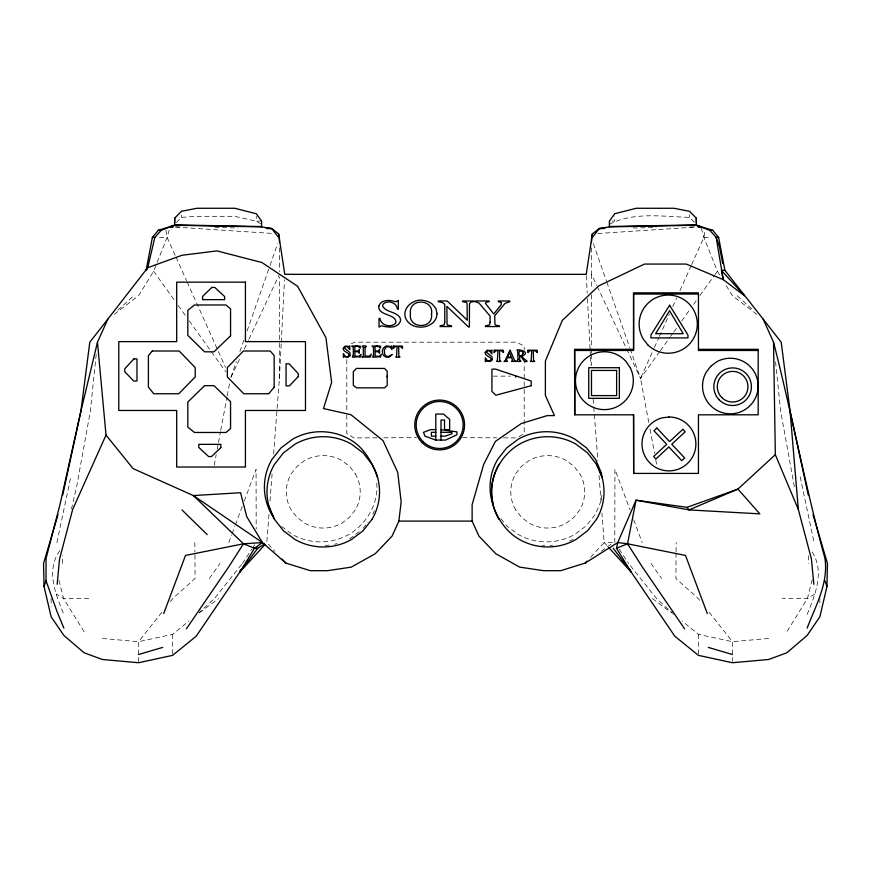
<?xml version="1.0" encoding="UTF-8"?>
<svg xmlns="http://www.w3.org/2000/svg" width="871" height="871" viewBox="0 0 871 871"><rect width="100%" height="100%" fill="white"/><g stroke="black" fill="none" stroke-linecap="round" stroke-linejoin="round"><path stroke-width="0.65" stroke-dasharray="4.36 3.27" d="M273.614 453.998L279.395 378.863L279.406 340.844M279.406 339.494L279.439 277.043M614.795 542.568L614.937 469.338L629.983 509.742M676.059 553.009L675.929 578.529L698.324 598.573L700.817 601.73M676.07 551.702L676.19 542.568M279.395 378.863L281.213 343.566M281.279 342.205L284.49 279.765M62.266 563.45L62.777 555.622M268.976 514.38L266.809 542.568L274.942 551.343M270.01 500.967L272.068 474.129M96.213 354.377L90.366 411.058L76.626 486.769L71.487 508.827M601.306 499.453L602.003 494.238M691.639 264.632L703.877 237.424L705.085 230.303M214.212 465.245L216.215 454.553M217.217 449.207L218.218 443.872M218.469 442.533L220.472 431.842M220.722 430.514L226.983 397.111M227.233 395.782L229.737 382.423M56.92 542.568L70.812 476.807M812.186 579.781L807.406 598.573L786.861 631.747M807.134 614.414C815.387 594.523 825.316 570.472 811.239 550.69M157.128 262.443L167.123 237.424L169.137 230.303M230.946 377.132L236.324 361.726M239.917 351.459L243.967 339.908M247.103 330.915L269.564 266.744M270.01 265.459L277.642 243.64M228.79 542.568L231.61 534.99M232.089 533.727L234.909 526.149M235.377 524.886L242.421 505.953M244.305 500.901L256.063 469.338L256.183 529.002M114.166 314.333L138.587 295.726L153.623 271.197L156.628 263.695M372.853 514.271L374.388 510.635M601.132 500.76L595.47 514.14L586.477 525.627L574.751 534.435A57.584 57.584 0 0 1 518.147 534.435L506.421 525.627L500.705 518.31M648.775 422.489L640.512 378.406L653.849 348.727M654.404 347.496L658.846 337.6M659.401 336.358L669.407 314.093M672.75 306.679L676.636 298.024M679.968 290.598L691.084 265.862M231.065 377.187L240.276 357.6M244.316 349.021L248.344 340.452M248.921 339.233L279.439 274.332M59.761 550.69C45.684 570.472 55.613 594.523 63.866 614.414M242.399 563.45L251.763 549.285M252.503 548.164L254.724 544.8M209.356 578.529L219.993 563.45M626.685 349.021L640.512 378.406L659.532 351.884M660.316 350.773L669.832 337.513M670.626 336.413L673 333.092M673.795 331.993L676.963 327.572M681.721 320.931L690.431 308.78M693.599 304.36L696.767 299.94M699.946 295.509L714.209 275.617M714.993 274.517L717.377 271.197L703.877 237.424L701.199 227.93M355.27 509.938L349.402 517.439L341.737 523.199A37.605 37.605 0 0 1 304.774 523.188L297.12 517.439L291.252 509.938A35.602 35.602 0 0 1 291.241 473.726L297.12 466.225L304.774 460.465A37.605 37.605 0 0 1 341.737 460.476L349.402 466.225L355.27 473.726M363.174 528.294L368.063 522.056M515.73 473.726L521.598 466.225L529.263 460.465A37.605 37.605 0 0 1 566.226 460.476L573.88 466.225L579.748 473.726A35.602 35.602 0 0 1 579.759 509.938L573.88 517.439L566.226 523.199A37.605 37.605 0 0 1 529.263 523.188L521.598 517.439L515.73 509.938M161.854 612.248L138.554 641.698L138.554 662.733M170.183 601.73L172.676 598.573L195.071 578.529L194.941 553.009M241.55 564.517L214.429 598.573L199.056 612.574M590.636 557.2L604.191 542.568L601.915 513.041M176.378 222.508L181.418 217.38L196.955 216.313L234.756 216.313L256.27 221.18L261.594 221.038M117.803 310.163L133.807 295.726M102.364 638.443L138.554 641.698L172.567 634.338L188.985 621.023M359.179 531.724L350.686 538.115A57.344 57.344 0 0 1 347.137 539.944M199.383 612.825L218.632 598.573M601.306 551.234L613.097 542.568L604.191 542.568L607.773 546.476M814.755 594.022L807.406 598.573L782.289 598.573M519.094 436.676L524.2 433.573L524.2 362.216M609.406 224.315C633.848 211.599 662.983 216.65 689.582 217.38L696.299 224.217M351.253 343.838L354.584 342.172L516.416 342.172L524.2 346.059L524.2 350.098M768.636 638.443L732.446 641.698L698.433 634.338L682.015 621.023M597.822 233.504L695.439 227.102M633.108 227.952L656.146 227.538M690.028 226.939L695.439 226.841M377.056 437.819L353.953 437.917L346.8 433.573L346.8 413.377M383.85 437.797L416.469 437.656M159.502 237.424L167.123 237.424L175.463 255.965M703.877 237.424L711.498 237.424M493.247 376.141L510.395 376.141M88.711 598.573L63.594 598.573L56.245 594.022M462.686 437.688L496.666 437.83M503.46 437.863L517.047 437.917M175.561 226.841L180.972 226.939M214.854 227.538L237.892 227.952M612.063 221.114L614.73 221.18L614.73 216.215M175.561 227.102L273.178 233.504M260.527 223.684L256.27 221.18L256.27 216.215M652.368 598.573L671.617 612.825M281.649 526.422L292.308 534.435A57.584 57.584 0 0 0 348.912 534.435C367.464 523.536 379.941 501.544 376.348 479.899M756.834 314.333L732.413 295.726L725.576 284.577M737.193 295.726L753.197 310.163M673.871 614.327L656.571 598.573L629.45 564.517M709.146 612.248L732.446 641.698L732.446 661.427M153.623 271.197L175.017 301.039M178.196 305.46L186.111 316.511M189.279 320.931L210.684 350.773M211.468 351.884L225.741 371.775M651.007 563.45L661.644 578.529M619.161 549.166L628.601 563.45M84.139 631.747L63.594 598.573L58.499 578.529M717.377 271.197L720.796 276.771M591.561 247.789L591.561 274.332L596.744 285.35M597.321 286.57L626.107 347.801M176.018 257.206L186.579 280.702M187.134 281.943L225.491 367.279M633.74 519.835L642.21 542.568M593.358 243.64L606.379 280.865M606.826 282.15L629.733 347.605M630.179 348.89L640.512 378.406M800.188 476.807L814.08 542.568M650.027 429.174L654.535 453.214M655.787 459.899L656.788 465.245M794.374 486.769L780.634 411.058L775.353 359.767M165.915 230.303L167.123 237.424M593.151 398.983L593.674 405.701M593.772 407.04L597.898 460.715M599.03 475.468L600.99 500.967M808.223 555.622L808.734 563.45M586.303 275.693L587.206 293.331M587.49 298.764L590.146 350.349M590.211 351.71L590.418 355.782M590.494 357.143L590.908 365.287M194.81 542.568L194.93 551.702M591.561 274.332L591.572 289.259M591.572 294.692L591.594 347.638M591.594 348.999L591.594 353.071M591.594 354.421L591.605 365.287M819.872 598.573L819.872 606.379M698.433 634.338L698.433 655.373M689.582 214.952L689.582 217.38M346.8 359.527L346.8 412.037M279.439 247.789L279.439 271.676M181.418 214.952L181.418 217.38M172.567 634.338L172.567 655.373M51.128 598.573L51.128 606.379M573.205 539.356A57.344 57.344 0 0 1 569.558 541.043M552.715 545.257A57.344 57.344 0 0 1 550.037 545.442M544.713 545.442A57.344 57.344 0 0 1 542.023 545.257M515.73 509.938A35.602 35.602 0 0 1 515.73 473.726M337.088 543.624A57.344 57.344 0 0 1 334.497 544.244M329.194 545.115A57.344 57.344 0 0 1 325.177 545.442M355.27 473.726A35.602 35.602 0 0 1 355.27 509.938"/><path stroke-width="1.31" d="M147.526 268.366L146.099 270.358L152.371 237.424L158.315 230.303L161.233 230.303L174.57 225.241L174.701 218.153L181.418 211.315L196.955 208.267L234.756 208.267L256.27 213.733L261.594 221.038L261.594 226.874L271.763 228.55L278.6 233.864L279.439 237.424M591.561 237.424L592.4 233.864L599.237 228.55L609.406 226.874L696.43 225.241L712.685 230.303L718.629 237.424L724.901 270.358L763.203 319.178L773.535 342.227L775.332 454.695L737.933 489.088L686.99 507.347L636.037 500.183L617.757 542.568L616.472 548.284L631.072 571.899L674.829 636.244L698.433 655.373L732.446 662.733L768.636 659.489L786.861 652.782L807.134 635.449L819.872 616.788L826.96 586.477L827.45 563.45L813.024 514.63M57.159 584.31L59.555 559.04L72.674 509.415L106.012 435.097L97.465 342.227L107.797 319.178L147.732 267.691L154.82 237.424L161.233 230.303M106.012 435.097L133.067 468.587L193.373 495.566L262.421 542.568L285.786 563.058L310.305 570.69L327.452 570.69L351.274 567.13L375.238 553.727L392.092 536.068L398.874 521.087L401.161 501.805L397.709 472.332L383.055 440.672L350.969 414.716L323.479 408.564L331.633 382.445L325.939 337.73L297.599 286.243L261.888 262.509L216.977 250.902L181.995 255.268L147.732 267.691M592.4 233.864L586.227 274.332L284.773 274.332L278.6 233.864M684.65 628.884L642.134 566.651L627.534 543.798L636.037 500.183L689.037 509.916L759.806 513.857L737.933 489.088L689.037 509.916L686.99 507.347M62.712 495.076L80.927 411.058L97.465 342.227M57.976 514.63L43.55 563.45L44.04 586.477L51.128 616.788L63.866 635.449L84.139 652.782L102.364 659.489L138.554 662.733L172.567 655.373L196.171 636.244L239.928 571.899L254.528 548.284L262.421 542.568L246.743 516.677L240.57 492.725L193.373 495.566L243.466 543.798L254.528 548.284L257.74 548.284L264.544 543.994M240.668 569.612L239.928 571.899L265.024 544.517M44.04 586.477L46.032 580.75L46.032 558.474L59.87 505.028L80.927 411.058L89.8 342.227L107.797 319.178M773.535 342.227C791.913 414.019 805.37 486.987 824.968 558.474C828.539 583.341 815.692 605.628 807.134 628.122M163.672 613.641L185.512 555.437L243.466 543.798L262.421 542.568M601.371 475.86L596.472 464.276L587.522 452.855L575.873 444.09A57.246 57.246 0 0 0 519.606 444.101C499.453 455.718 487.488 480.324 493.008 503.253M241.234 569.558L239.928 571.899L257.74 548.284M243.466 543.798L228.866 566.651L186.35 628.884M604.637 228.365L599.237 228.55L591.561 238.502L591.561 242.486M371.982 519.399L363.044 530.809L351.394 539.574A57.246 57.246 0 0 1 295.127 539.563L283.478 530.809L274.528 519.399L268.91 506.095M596.472 519.399L587.522 530.809L575.873 539.574A57.246 57.246 0 0 1 519.606 539.563C505.256 531.386 496.241 517.026 491.995 501.478A54.438 54.438 0 0 1 497.646 459.431L506.628 447.955L518.343 439.147A57.54 57.54 0 0 1 574.904 439.147L586.619 447.955L595.612 459.431L601.262 472.79L602.09 477.569M723.431 262.639L722.723 263.456L719.348 246.145L716.18 237.424L709.767 230.303L696.43 225.241L696.299 218.153L689.582 211.315L674.045 208.267L636.244 208.267L614.73 213.733L609.406 221.038L609.406 226.874M724.901 270.358L721.34 270.358L744.563 295.726L723.268 279.667L686.261 264.065L644.486 264.065L598.671 285.928L562.274 320.474L545.388 361.04L545.388 395.445L554.457 415.609L547.217 415.609L521.304 423.535L495.414 441.39L483.623 464.537L472.126 504.723L472.126 521.087L478.908 536.068L495.762 553.727L519.726 567.13L543.548 570.69L560.695 570.69L585.214 563.058L587.021 561.109M585.214 563.058L617.757 542.568L627.534 543.798L685.488 555.437L707.328 613.641M616.472 548.284L627.534 543.798M172.85 226.917L170.139 226.743L174.57 225.241L261.594 226.874M158.315 230.303L174.57 225.241M138.554 654.513L162.746 647.393M698.15 226.917L700.861 226.743L696.43 225.241M609.406 226.525L696.408 224.892M599.237 228.55L604.659 228.452M698.15 226.787L700.861 226.743M709.767 230.303L712.685 230.303M152.371 237.424L154.82 237.424M718.629 237.424L716.18 237.424L723.268 279.667L721.613 271.687M758.195 350.469L698.455 350.469L698.455 294.06L633.653 294.06L633.653 350.469L574.762 350.469L574.762 414.814L633.653 414.814L633.653 473.41L698.455 473.41L698.455 414.814L758.195 414.814L758.184 349.325L698.455 349.325M435.794 429.632L430.59 429.632L423.513 432.31L424.972 436.164L435.794 440.073L445.614 440.073L456.937 434.76L456.937 431.864L440.998 429.632M435.794 432.31L431.395 432.31L431.395 436.153L435.794 436.153M440.998 432.31L451.897 432.31L451.897 433.758L445.168 436.153L440.998 436.153M398.874 521.087L472.126 521.087M174.581 224.892L261.594 226.558M170.139 226.743L172.85 226.787M266.341 228.452L271.763 228.55L279.439 238.502L279.439 242.486M266.363 228.365L271.763 228.55M708.254 647.393L732.446 654.513M181.963 509.916L207.178 534.598M282.171 559.149L285.786 563.058M608.666 547.456L631.072 571.899L629.766 569.558M273.548 517.069L271.981 514.837A54.481 54.481 0 0 1 271.981 459.42L280.974 447.955L292.689 439.147A57.54 57.54 0 0 1 349.249 439.147C364.143 447.28 372.178 462.196 377.611 477.569M763.203 319.178L781.2 342.227L790.073 411.058L798.326 509.415L811.445 559.04L813.841 584.31M613.26 548.284L631.072 571.899M775.332 454.695L798.326 509.415M63.866 628.122L57.159 611.921L46.032 580.75M387.04 376.141L387.443 377.23M824.968 580.75L826.96 586.477M515.665 376.141L515.926 377.23M790.073 411.058L808.288 495.076M574.762 414.814L574.544 349.325L633.5 349.325L633.5 292.852L698.379 292.852L698.455 294.06M633.653 473.41L633.5 414.814M696.299 218.153L696.299 223.009M440.998 440.073L440.998 420.018L444.537 420.018L444.537 429.632L449.654 429.632L449.654 419.321L443.437 414.052L435.794 414.052L435.794 440.073M174.701 218.153L174.701 223.009M371.971 519.421A54.187 54.187 0 0 0 371.993 464.265L363.044 452.855L351.394 444.09A57.246 57.246 0 0 0 295.127 444.101L283.478 452.855L274.528 464.276A54.187 54.187 0 0 0 274.528 519.399M596.472 464.265A54.187 54.187 0 0 1 596.461 519.421M499.007 519.399A54.187 54.187 0 0 1 499.007 464.265M365.025 347.442L365.123 356.054L369.25 356.195L371.286 354.105L370.349 357.077L361.868 357.077L363.403 355.901L363.218 346.767C358.874 345.82 370.121 345.101 365.025 347.442M393.431 346.114C392.69 351.764 394.062 345.068 397.089 346.8L396.523 356.675C392.56 357.219 403.589 357.469 398.864 356.435L398.646 346.8C401.629 345.047 403.164 351.742 402.38 346.114L393.431 346.114M494.195 350.229C493.432 355.989 494.837 349.162 497.929 350.926L497.352 361.008C493.302 361.563 504.57 361.824 499.736 360.768L499.519 350.926C502.567 349.14 504.135 355.978 503.329 350.229L494.195 350.229M528 350.229C527.238 355.989 528.643 349.162 531.735 350.926L531.158 361.008C527.107 361.563 538.376 361.824 533.542 360.768L533.324 350.926C536.373 349.14 537.94 355.978 537.135 350.229L528 350.229M517.973 359.44L517.396 360.997C513.28 361.563 524.669 361.846 519.78 360.757L519.552 356.185L520.727 356.185L524.516 361.421C531.571 362.369 521.881 359.113 522.339 355.978C532.943 351.22 512.91 348.084 517.744 350.893L517.973 359.44M382.402 350.959L382.63 353.67A5.498 5.498 0 0 0 384.296 356.195L386.408 357.197L389.097 357.154L392.222 354.508L388.292 356.62L386.114 356.032L384.677 354.366L384.329 350.131L386.093 347.006L389.805 346.865L391.972 349.587L391.721 345.863L390.763 346.625L387.181 345.918A5.444 5.444 0 0 0 384.503 347.039A5.237 5.237 0 0 0 383.49 348.106A6.097 6.097 0 0 0 382.543 350.196L382.402 350.959M431.493 314.137C433.627 329.576 407.889 329.096 410.459 313.604C408.238 297.871 434.291 298.481 431.493 314.137M444.754 322.128L444.221 324.883L440.105 325.863L440.105 326.56L451.526 326.56L451.526 325.863L447.531 325.079L447.041 324.045L446.877 306.374L468.5 326.984L469.371 326.984L469.502 303.652L471.08 301.932L474.02 301.682L474.02 300.985L462.599 300.985L462.599 301.682L466.562 302.477L467.074 303.5L467.248 320.169L447.193 300.985L438.287 300.985L438.287 301.682L442.588 302.629L444.754 304.338L444.754 322.128M490.101 322.128L489.567 324.883L485.452 325.863L485.452 326.56L499.388 326.56L499.388 325.863L495.425 325.079L494.913 324.045L494.739 315.716L505.093 303.358L509.764 301.682L509.764 300.985L498.321 300.985L498.321 301.682L501.282 302.564L501.271 304.61L493.748 314.039L485.43 303.337L486.388 302.095L489.208 301.682L489.208 300.985L475.174 300.985L475.174 301.682L478.941 302.999L490.101 316.075L490.101 322.128M353.332 355.15C349.902 359.309 356.272 355.804 360.202 357.077L361.149 354.334L358.994 356.348L354.943 356.13L354.878 351.634L358.308 351.797L359.309 353.267L359.309 349.456L358.068 350.98L354.878 351.046L354.878 346.712C358.144 343.664 361.345 351.536 360.202 346.114L351.764 346.114L353.278 347.181L353.332 355.15M373.55 355.15C370.121 359.309 376.49 355.804 380.431 357.077L381.378 354.334L379.223 356.348L375.172 356.13L375.107 351.634L378.537 351.797L379.538 353.267L379.538 349.456L378.297 350.98L375.107 351.046L375.107 346.712C378.373 343.664 381.574 351.536 380.431 346.114L371.982 346.114L373.496 347.181L373.55 355.15M343.305 348.182C342.205 352.33 352.33 352.853 347.812 356.566A3.364 3.364 0 0 1 345.308 356.304L343.348 353.572L343.348 357.328L344.143 356.707L348.465 357.099L350.294 355.444L349.859 352.472L344.535 348.193L345.7 346.636L347.202 346.604L349.804 349.652L349.804 345.863L348.944 346.495L345.177 346.081L343.305 348.182M485.256 352.341C484.134 356.577 494.478 357.11 489.861 360.899A3.44 3.44 0 0 1 487.303 360.638L485.31 357.839L485.31 361.672L486.116 361.04L490.525 361.443L492.387 359.745L491.952 356.718L486.519 352.352L487.716 350.763L489.241 350.73L491.897 353.844L491.897 349.968L491.026 350.621L487.172 350.186L485.256 352.341M523.242 353.212C522.437 357.197 516.775 356.381 519.552 351.013L522.23 351.22L523.242 353.212M437.035 313.625C436.621 327.834 415.565 331.557 407.508 321.377C398.962 310.49 412.821 297.403 424.373 300.637A16.658 16.658 0 0 1 432.354 304.186L435.859 308.432L437.035 313.625M378.896 305.808C377.285 316.456 397.318 313.201 395.772 323.076C391.286 328.16 380.66 325.536 379.93 318.372L379.037 318.372L379.037 327.148L381.411 325.7C387.573 327.496 397.296 328.803 400.333 321.443A5.28 5.28 0 0 0 399.604 317.109C395.499 311.361 385.45 312.395 382.565 305.83L382.979 304.382C387.203 299.308 397.034 302.575 397.437 309.249L398.341 309.249L398.341 300.397L395.772 301.867C390.262 299.798 381.509 299.199 378.896 305.808M506.301 360.006L507.532 361.421L504.004 361.421L505.354 360.191L510.068 349.968L514.413 360.213L515.893 361.421L511.473 361.421L512.616 360.431L511.604 357.676L507.27 357.676L506.301 360.006M509.481 352.537L507.532 357.066L511.375 357.066L509.481 352.537M669.603 305.231L650.898 335.052L650.898 337.904L687.981 337.904L687.981 335.052L669.603 305.231M669.559 310.784L655.645 333.702L683.234 333.702L669.559 310.784M710.671 366.375L706.261 372.135A27.796 27.796 0 0 0 725.499 413.409A27.796 27.796 0 0 0 757.705 381.204A27.796 27.796 0 0 0 716.43 361.955L710.671 366.375M274.169 387.094L268.834 393.746L243.771 393.746L227.342 376.947L227.342 367.616L243.368 351.013L270.293 351.013L274.169 355.597L274.169 387.094M152.283 351.013L148.397 355.597L148.397 387.094L153.732 393.746L178.795 393.746L195.235 376.947L195.235 367.616L179.208 351.013L152.283 351.013M133.884 358.928L124.76 368.771L124.76 371.721L133.699 380.986L136.976 380.986L136.976 358.928L133.884 358.928M298.285 376.599L289.346 385.875L286.069 385.875L286.069 363.817L289.161 363.817L298.285 373.648L298.285 376.599M356.522 368.433L353.321 371.634L353.321 385.309L356.522 387.856L384.634 387.856L387.181 385.309L387.181 371.09L384.514 368.433L356.522 368.433M204.62 385.646L187.82 402.075L187.82 427.138L194.473 432.473L225.97 432.473L230.554 428.597L230.554 401.673L213.961 385.646L204.62 385.646M230.554 335.792L213.961 351.819L204.62 351.819L187.82 335.379L187.82 310.326L194.473 304.981L225.97 304.981L230.554 308.867L230.554 335.792M211.86 287.441L202.584 296.38L202.584 299.646L224.642 299.646L224.642 296.565L214.81 287.441L211.86 287.441M220.831 447.618L211.566 456.556L208.605 456.556L198.773 447.433L198.773 444.352L220.831 444.352L220.831 447.618M656.854 428.042L653.947 430.753L666.696 444.33L653.686 456.426L655.852 459.05L668.863 446.954L681.764 460.672L684.671 457.961L671.77 444.243L685.129 431.82L682.962 429.207L669.603 441.63L656.854 428.042M531.201 385.701L495.915 395.227L491.93 391.395L491.93 369.184L495.425 369.054L531.201 381.03L531.201 385.701M668.939 416.991L661.971 417.917A26.936 26.936 0 0 0 648.307 461.249A26.936 26.936 0 0 0 693.36 455.315A26.936 26.936 0 0 0 668.939 416.991M245.426 282.16L176.682 282.16L176.682 341.617L118.794 341.617L118.794 410.47L176.682 410.47L176.682 467.03L245.426 467.03L245.426 410.47L305.481 410.47L305.481 341.617L245.426 341.617L245.426 282.16M619.368 367.704L588.731 367.704L588.731 398.341L619.368 398.341L619.368 367.704M616.624 370.447L591.474 370.447L591.474 395.597L616.624 395.597L616.624 370.447M647.654 344.709L643.038 338.688A29.081 29.081 0 0 1 665.684 295.171A29.081 29.081 0 0 1 695.559 334.094A29.081 29.081 0 0 1 647.654 344.709M630.386 368.008L626.216 361.705A28.928 28.928 0 0 0 577.963 368.923A28.928 28.928 0 0 0 604.899 409.61A28.928 28.928 0 0 0 630.386 368.008M422.054 442.588A24.9 24.9 0 0 0 463.71 431.417A24.9 24.9 0 0 0 433.214 400.921A24.9 24.9 0 0 0 422.054 442.588M423.056 441.586A23.484 23.484 0 0 0 462.349 431.058A23.484 23.484 0 0 0 433.584 402.293A23.484 23.484 0 0 0 423.056 441.586M719.337 399.996A18.803 18.803 0 0 0 750.791 391.569A18.803 18.803 0 0 0 727.764 368.542A18.803 18.803 0 0 0 719.337 399.996M721.787 397.546A15.33 15.33 0 0 0 747.438 390.665A15.33 15.33 0 0 0 728.668 371.895A15.33 15.33 0 0 0 721.787 397.546"/></g></svg>
